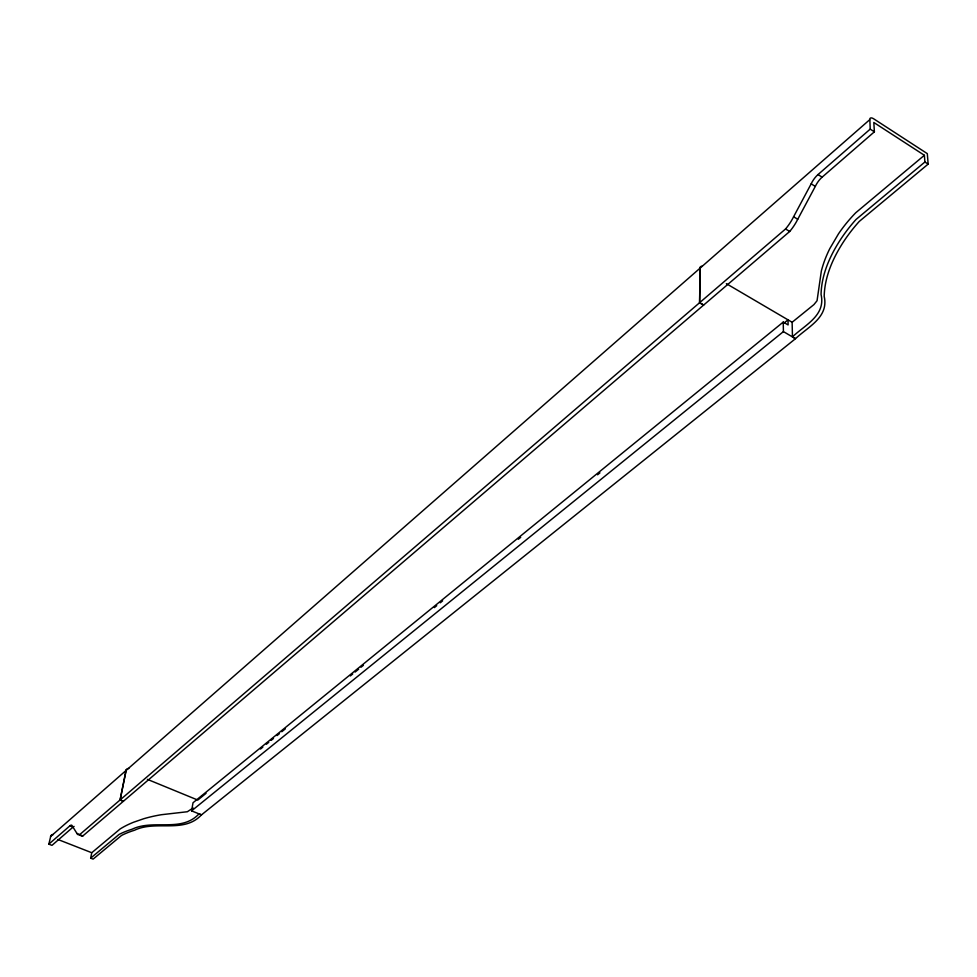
<?xml version="1.0" encoding="UTF-8"?>
<svg xmlns="http://www.w3.org/2000/svg" width="977" height="977" viewBox="0 0 977 977"><rect width="100%" height="100%" fill="white"/><g stroke="black" fill="none" stroke-linecap="round" stroke-linejoin="round"><path stroke-width="1.47" d="M74.093 826.432A8.683 2.638 -67.5 0 0 73.055 827.079L51.976 845.361L48.85 844.152L69.892 825.834A8.695 2.638 -67.5 0 1 72.249 825.944L76.963 833.454A18.087 5.557 -67.4 0 0 79.626 834.676L785.557 228.96A27.588 12.286 -57.7 0 0 793.605 216.747L811.179 183.835A13.727 6.167 -56.9 0 1 818.018 174.565L870.214 129.123L869.811 118.767A5.618 2.662 49.4 0 1 873.609 118.767L927.307 153.633L928.15 164.112L859.235 221.461A196.975 142.117 -12.4 0 0 841.966 244.226C832.16 259.931 824.637 277.553 824.185 296.312C828.984 317.354 808.223 326.599 795.547 338.653L201.445 814.891C183.859 833.918 156.051 819.837 134.545 830.242A124.335 54.321 12.6 0 0 121.551 835.433L93.108 859.113L90.653 858.148L91.765 852.726L120.147 828.948A123.761 60.147 8.6 0 1 133.397 822.304L143.79 818.714A123.59 60.073 8.6 0 1 161.339 814.72L187.328 811.74L193.128 807.967M90.653 858.148L119.06 834.443A124.409 54.37 12.6 0 1 132.042 829.241C153.584 818.848 181.368 832.868 199.003 813.865L201.531 814.903L191.59 810.849L193.019 802.752L783.224 322.08L788.109 324.938L788.012 319.858L784.458 322.74M700.253 267.197L699.593 302.711L703.66 305.068L699.605 302.711L700.045 268.211A5.178 2.846 49.3 0 1 702.084 266.233M48.85 844.152L50.865 835.726A3.505 2.931 48 0 1 53.295 834.566M126.326 769.656L120.098 799.943L123.383 801.274L120.098 799.943L125.972 770.548A3.7 2.968 48.3 0 1 128.817 768.508M79.626 834.676L82.837 835.946L789.697 231.476A27.564 12.335 -57.6 0 0 797.733 219.275L815.307 186.412A13.702 6.18 -56.9 0 1 822.133 177.155L874.378 131.822L873.829 122.491L924.376 155.282L924.901 162.011L928.15 164.112M50.511 836.593L869.677 119.731M783.224 322.08L783.42 331.606L795.412 338.64L792.469 336.857C805.146 324.791 825.895 315.498 821.059 294.443C821.486 275.673 828.984 258.013 838.791 242.272A197.049 142.373 -12.4 0 1 856.035 219.471L924.901 162.011M924.376 155.282L855.705 212.791A195.424 132.933 -9.5 0 0 838.461 233.882L829.839 248.549A195.144 132.75 -9.5 0 0 821.352 270.983L817.053 300.721L813.951 304.568L792.127 322.263L792.469 336.857M197.781 800.065L206.062 793.324M260.48 749.054L262.837 747.136M266.391 744.242L268.76 742.325M271.118 740.395L273.487 738.478M277.041 735.583L279.398 733.666M281.767 731.736L285.321 728.854M350.364 675.925L352.734 673.996M355.103 672.066L358.644 669.184M361.014 667.254L363.383 665.337M434.35 607.596L436.719 605.667M440.261 602.785L442.63 600.855M518.323 539.267L520.692 537.338M597.57 474.785L599.939 472.868M191.59 810.849L783.42 331.606M57.875 839.463L91.765 852.726M76.963 833.454L79.1 834.285M69.892 825.834L73.055 827.079M147.417 779.365L196.939 799.711M726.351 283.66L792.127 322.263M785.557 228.96L789.697 231.476M793.605 216.747L797.733 219.275M811.179 183.835L815.307 186.412M818.018 174.565L822.133 177.155M870.214 129.123L874.378 131.822M82.837 835.946A18.075 5.581 -67.4 0 1 80.163 834.712"/></g></svg>
